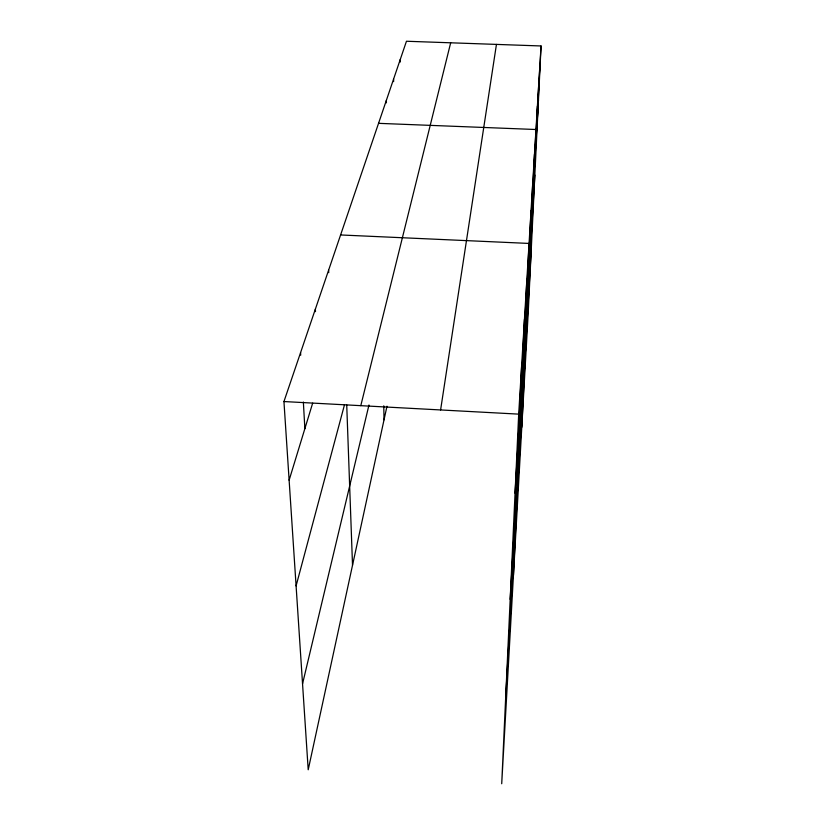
<?xml version="1.0" encoding="UTF-8"?>
<svg xmlns="http://www.w3.org/2000/svg" width="825" height="825" viewBox="0 0 825 825"><rect width="100%" height="100%" fill="white"/><g stroke="black" fill="none" stroke-linecap="round" stroke-linejoin="round"><path stroke-width="1.24" d="M541.056 45.963L518.688 414.129L501.713 783.75L528.155 314.047L541.056 45.963L406.457 41.25L283.944 401.548L308.21 769.766L386.977 406.22M518.203 440.354L521.74 363.949M521.008 393.154L524.452 319.327M523.535 350.749L526.876 279.397M513.449 575.19L529.062 243.437L340.581 234.96M527.887 277.664L531.042 210.901M529.774 245.963L532.837 181.314M531.496 216.934L534.476 154.285M521.782 427.288L535.982 129.515L378.541 123.337M534.59 164.928L537.405 106.054M535.982 141.56L538.725 84.439M537.271 119.934L539.932 64.474M510.18 599.363L534.847 175.013M505.673 697.61L531.352 247.706M515.058 493.216L538.467 99.846M440.602 409.942L496.444 44.406M302.548 683.812L368.971 405.003M360.793 405.663L450.677 42.797M296.093 585.884L344.499 404.735M289.121 480.202L312.654 403.167M283.944 401.548L518.688 414.129M300.568 352.657L300.713 355.183M303.363 402.043L304.868 428.639M315.367 309.127L315.49 311.654M328.628 270.115L328.742 272.652M346.727 404.951L352.522 565.259M383.769 405.838L384.027 419.822M386.378 100.31L386.409 102.857M393.597 79.076L393.628 81.603M400.269 59.452L400.29 62.019"/></g></svg>
